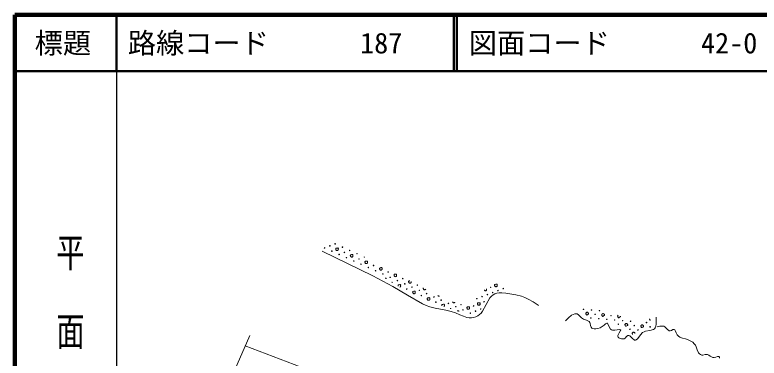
# Model space of a CAD drawing. Units: millimetres, scale not verified. Extents: x 66423 to 706423, y -2990 to 357010.
# Drawn here: x 66423 to 198236, y 296158 to 357010 of the extents above; entities that cross this region are included whole.
import ezdxf
from ezdxf.enums import TextEntityAlignment as Align

# ---------------------------------------------------------------- set-up
doc = ezdxf.new("R2010")
doc.units = ezdxf.units.MM
doc.header["$LTSCALE"] = 1000
for name, color, linetype, lineweight in [('M-TTL', 2, 'Continuous', 140), ('M-TTL-BAND', 7, 'Continuous', 25), ('M-TTL-LINE', 7, 'Continuous', 50), ('S-BGD', 1, 'Continuous', 13), ('S-BGD-HTXT', 6, 'Continuous', 13)]:
    doc.layers.add(name, color=color, linetype=linetype, lineweight=lineweight)
doc.layers.add('M-TTL-TXT', color=7, linetype='Continuous')
doc.styles.add('@ＭＳ ゴシック', font='')
doc.styles.add('ＭＳ ゴシック', font='')
doc.styles.get('@ＭＳ ゴシック').set_extended_font_data('@MS Gothic')
doc.styles.get('ＭＳ ゴシック').set_extended_font_data('MS Gothic')

msp = doc.modelspace()

# ---------------------------------------------------------------- linework, layer by layer
at = {"layer": 'M-TTL'}
for p, q in [((66423, 357010), (66423, -2990)), ((706423, 357010), (66423, 357010))]:
    msp.add_line(p, q, dxfattribs=at)
at = {"layer": 'M-TTL-BAND'}
msp.add_line((84423, 347010), (84423, -2990), dxfattribs=at)
at = {"layer": 'M-TTL-LINE'}
for p, q in [((84423, 357010), (84423, 347010)), ((144173, 357010), (144173, 347010)), ((144673, 357010), (144673, 347010)), ((66423, 347010), (706423, 347010))]:
    msp.add_line(p, q, dxfattribs=at)
at = {"layer": 'S-BGD'}
msp.add_line((142422, 305304), (142408, 305296), dxfattribs=at)
for points in [[(120860, 315134), (125338, 312940), (129826, 310735), (131603, 309819), (133357, 308847), (135956, 307303), (138592, 305807), (139249, 305498), (139924, 305247), (140846, 305020), (141790, 304850), (142746, 304676), (143705, 304441), (144478, 304166), (145242, 303829), (145850, 303572), (146468, 303376), (146861, 303309), (147266, 303301), (147649, 303357), (148037, 303477), (148397, 303649), (148731, 303877), (149023, 304155), (149273, 304477), (149883, 305647), (150567, 306824), (150835, 307121), (151137, 307366), (151440, 307538), (151770, 307655), (152192, 307732), (152648, 307752), (153367, 307699), (154104, 307583), (155170, 307379), (156174, 307128), (156768, 306913), (157353, 306637), (158241, 306116), (159120, 305530), (159154, 305507), (159187, 305484)], [(131995, 310334), (132018, 310339), (132074, 310348), (132111, 310336), (132147, 310314), (132171, 310275), (132166, 310230)], [(136548, 309487), (136516, 309470), (136463, 309446), (136385, 309440), (136329, 309450), (136286, 309469), (136231, 309527), (136197, 309587), (136178, 309645), (136158, 309706), (136164, 309759), (136187, 309812), (136253, 309856), (136370, 309874)], [(134315, 308914), (134309, 308933), (134289, 308994), (134295, 309047), (134318, 309100), (134384, 309144), (134501, 309162), (134599, 309182), (134655, 309191), (134692, 309179), (134728, 309157), (134752, 309118), (134742, 309036), (134739, 308977), (134741, 308931), (134750, 308887), (134743, 308842), (134735, 308816), (134710, 308791), (134679, 308775)], [(134679, 308775), (134647, 308758), (134603, 308738)], [(136611, 309748), (136608, 309689), (136610, 309643), (136619, 309599), (136612, 309554), (136604, 309528), (136579, 309503), (136548, 309487)], [(139129, 308330), (139097, 308313), (139044, 308289), (138966, 308283), (138910, 308293), (138867, 308312), (138812, 308370), (138778, 308430), (138759, 308488), (138739, 308549), (138745, 308602), (138759, 308634)], [(149968, 308469), (149961, 308413), (149957, 308354), (149960, 308308), (149969, 308264), (149961, 308219), (149954, 308193), (149929, 308168), (149898, 308152)], [(139193, 308397), (139185, 308371), (139160, 308346), (139129, 308330)], [(141625, 307132), (141547, 307126), (141491, 307136), (141448, 307155), (141393, 307213), (141359, 307273)], [(149898, 308152), (149866, 308135), (149813, 308111), (149735, 308105), (149679, 308115), (149636, 308134), (149580, 308192), (149567, 308215)], [(144291, 306016), (144259, 305999), (144206, 305975), (144128, 305969), (144072, 305979), (144029, 305998), (143974, 306056), (143940, 306116), (143925, 306162)], [(144344, 306054), (144322, 306032), (144291, 306016)], [(142069, 305409), (142052, 305462), (142032, 305523), (142038, 305576), (142061, 305629), (142126, 305674), (142244, 305691), (142342, 305711), (142398, 305720), (142435, 305708), (142471, 305686), (142495, 305647), (142485, 305565), (142482, 305506), (142484, 305460), (142493, 305416), (142486, 305371), (142478, 305345), (142453, 305320), (142422, 305304)], [(144736, 304521), (144825, 304534), (144923, 304554), (144979, 304563), (145016, 304551), (145052, 304529), (145076, 304490), (145066, 304411)], [(163944, 302766), (164489, 303302), (165022, 303746), (165305, 303917), (165578, 304016), (165784, 304033), (165983, 303989), (166238, 303830), (166500, 303590), (166803, 303306), (167148, 303066), (167677, 302885), (168122, 302670), (168228, 302497), (168290, 302271), (168352, 301915), (168465, 301617), (168596, 301481), (168775, 301387), (169029, 301335), (169318, 301339), (169687, 301411), (170077, 301551), (170452, 301747), (170787, 301991), (171047, 302226), (171271, 302357), (171362, 302335), (171444, 302245), (171640, 301795), (171922, 301309), (172090, 301197), (172294, 301138), (172690, 301122), (173103, 301167), (173464, 301214), (173694, 301194), (173729, 301144), (173705, 301052), (173430, 300638), (173190, 300157), (173192, 300021), (173256, 299888), (173403, 299747), (173616, 299635), (173874, 299567), (174139, 299560), (174329, 299603), (174496, 299703), (174760, 300005), (175005, 300197), (175151, 300178), (175314, 300088), (175758, 299682), (176191, 299364), (176340, 299359), (176482, 299413), (176707, 299606), (176938, 299894), (177248, 300306), (177599, 300672), (177852, 300835), (178137, 300944), (178892, 301076), (179533, 301245), (179693, 301374), (179818, 301554), (179923, 301839), (179982, 302188), (180003, 302792), (179982, 303445)], [(173665, 303598), (173668, 303584), (173663, 303526), (173617, 303463), (173512, 303407), (173426, 303356), (173376, 303328), (173337, 303328), (173296, 303336), (173260, 303366), (173243, 303446), (173226, 303503), (173208, 303546), (173185, 303584), (173178, 303628), (173176, 303656), (173191, 303687), (173215, 303713)], [(173215, 303713), (173240, 303740), (173276, 303775)], [(178971, 302859), (178934, 302866), (178897, 302896), (178880, 302976), (178864, 303033), (178846, 303076), (178823, 303114)], [(175835, 300355), (175827, 300393), (175810, 300449), (175792, 300492), (175769, 300530), (175761, 300575), (175760, 300603), (175775, 300634), (175799, 300660)], [(175799, 300660), (175823, 300686), (175866, 300727), (175937, 300758), (175993, 300767), (176041, 300764), (176112, 300728), (176163, 300682), (176200, 300634), (176240, 300583), (176252, 300530), (176250, 300503)], [(180192, 301730), (180651, 301817), (181097, 301843), (181336, 301802), (181555, 301703), (181932, 301318), (182318, 301008), (182495, 301012), (182699, 301084), (182971, 301205), (183201, 301245), (183305, 301177), (183388, 301039), (183529, 300637), (183726, 300260), (183931, 300054), (184174, 299896), (184662, 299701), (185191, 299557), (185688, 299396), (186164, 299179), (186478, 298971), (186754, 298714), (186958, 298448), (187116, 298142), (187285, 297620), (187511, 297122), (187678, 296924), (187880, 296775), (188062, 296711), (188255, 296707), (188681, 296791), (189104, 296814), (189353, 296704), (189588, 296532), (189815, 296371), (190055, 296272), (190293, 296260), (190552, 296311), (190864, 296425), (191127, 296460), (191201, 296342), (191237, 296153)]]:
    msp.add_lwpolyline(points, dxfattribs=at)
for points in [[(123644, 315272), (123611, 315255), (123558, 315231), (123480, 315225), (123424, 315234), (123381, 315254), (123326, 315311), (123293, 315372), (123273, 315430), (123253, 315491), (123259, 315544), (123282, 315597), (123348, 315641), (123465, 315659), (123563, 315679), (123619, 315688), (123656, 315676), (123692, 315654), (123716, 315614), (123706, 315533), (123703, 315474), (123705, 315428), (123714, 315384), (123707, 315339), (123699, 315313), (123674, 315288)], [(126225, 314115), (126192, 314098), (126139, 314074), (126061, 314068), (126005, 314077), (125962, 314097), (125907, 314154), (125873, 314215), (125854, 314273), (125834, 314334), (125840, 314387), (125863, 314440), (125929, 314484), (126046, 314502), (126144, 314522), (126200, 314531), (126237, 314519), (126273, 314497), (126297, 314457), (126287, 314376), (126284, 314317), (126286, 314271), (126295, 314227), (126288, 314182), (126280, 314156), (126255, 314131)], [(128806, 312958), (128773, 312941), (128720, 312917), (128642, 312911), (128586, 312921), (128543, 312940), (128488, 312997), (128454, 313058), (128435, 313116), (128415, 313177), (128421, 313230), (128444, 313283), (128510, 313327), (128627, 313345), (128725, 313365), (128781, 313374), (128818, 313362), (128854, 313340), (128878, 313300), (128868, 313219), (128865, 313160), (128867, 313114), (128876, 313070), (128869, 313025), (128861, 312999), (128836, 312974)], [(131387, 311801), (131354, 311784), (131301, 311760), (131223, 311754), (131167, 311764), (131124, 311783), (131069, 311841), (131035, 311901), (131016, 311959), (130996, 312020), (131002, 312073), (131025, 312126), (131091, 312170), (131208, 312188), (131306, 312208), (131362, 312217), (131399, 312205), (131435, 312183), (131459, 312143), (131449, 312062), (131446, 312003), (131448, 311957), (131457, 311913), (131450, 311868), (131442, 311842), (131417, 311817)], [(133967, 310644), (133935, 310627), (133882, 310603), (133804, 310597), (133748, 310607), (133705, 310626), (133650, 310684), (133616, 310744), (133597, 310802), (133577, 310863), (133583, 310916), (133606, 310969), (133672, 311013), (133789, 311031), (133887, 311051), (133943, 311060), (133980, 311048), (134016, 311026), (134040, 310986), (134030, 310905), (134027, 310846), (134029, 310800), (134038, 310756), (134031, 310711), (134023, 310685), (133998, 310660)], [(151767, 308864), (151735, 308847), (151682, 308823), (151604, 308817), (151548, 308827), (151504, 308846), (151449, 308904), (151416, 308964), (151397, 309022), (151376, 309083), (151383, 309136), (151406, 309189), (151471, 309233), (151589, 309251), (151687, 309271), (151743, 309280), (151780, 309268), (151815, 309246), (151840, 309207), (151830, 309125), (151826, 309066), (151829, 309020), (151838, 308976), (151830, 308931), (151823, 308905), (151798, 308880)], [(137260, 307618), (137228, 307601), (137175, 307577), (137097, 307571), (137041, 307581), (136998, 307600), (136943, 307658), (136909, 307718), (136890, 307776), (136870, 307837), (136876, 307890), (136899, 307943), (136965, 307987), (137082, 308005), (137180, 308025), (137236, 308034), (137273, 308022), (137309, 308000), (137333, 307961), (137323, 307879), (137320, 307820), (137322, 307774), (137331, 307730), (137324, 307685), (137316, 307659), (137291, 307634)], [(139841, 306461), (139809, 306444), (139756, 306420), (139678, 306414), (139622, 306424), (139579, 306443), (139524, 306501), (139490, 306561), (139471, 306619), (139451, 306680), (139457, 306733), (139480, 306786), (139545, 306830), (139663, 306848), (139761, 306868), (139817, 306877), (139854, 306865), (139890, 306843), (139914, 306804), (139904, 306722), (139901, 306663), (139903, 306617), (139912, 306573), (139905, 306528), (139897, 306502), (139872, 306477)], [(148741, 305571), (148709, 305554), (148656, 305530), (148578, 305524), (148522, 305534), (148479, 305553), (148423, 305611), (148390, 305671), (148371, 305729), (148350, 305790), (148357, 305843), (148380, 305896), (148445, 305941), (148563, 305958), (148661, 305978), (148717, 305987), (148754, 305975), (148789, 305953), (148814, 305914), (148804, 305832), (148800, 305773), (148803, 305727), (148812, 305683), (148804, 305638), (148797, 305612), (148772, 305587)], [(146872, 304859), (146840, 304842), (146787, 304818), (146709, 304812), (146653, 304822), (146610, 304841), (146555, 304899), (146521, 304959), (146502, 305017), (146481, 305078), (146488, 305131), (146511, 305184), (146576, 305229), (146694, 305246), (146792, 305266), (146848, 305275), (146885, 305263), (146921, 305241), (146945, 305202), (146935, 305120), (146931, 305061), (146934, 305015), (146943, 304971), (146935, 304926), (146928, 304900), (146903, 304875)], [(167578, 304183), (167602, 304210), (167645, 304250), (167716, 304282), (167772, 304291), (167820, 304287), (167891, 304251), (167942, 304205), (167979, 304157), (168019, 304106), (168031, 304053), (168026, 303996), (167979, 303932), (167874, 303877), (167789, 303825), (167739, 303798), (167700, 303798), (167659, 303806), (167623, 303835), (167606, 303916), (167589, 303972), (167571, 304015), (167548, 304054), (167540, 304098), (167539, 304126), (167554, 304157)], [(170396, 303948), (170421, 303975), (170463, 304015), (170535, 304047), (170591, 304056), (170638, 304052), (170709, 304016), (170761, 303970), (170798, 303922), (170838, 303871), (170850, 303819), (170845, 303761), (170798, 303697), (170693, 303642), (170607, 303590), (170557, 303563), (170518, 303563), (170478, 303571), (170441, 303601), (170424, 303681), (170408, 303738), (170390, 303780), (170367, 303819), (170359, 303863), (170358, 303891), (170373, 303922)], [(174507, 302186), (174532, 302213), (174574, 302253), (174645, 302285), (174701, 302294), (174749, 302290), (174820, 302254), (174871, 302209), (174909, 302160), (174948, 302109), (174960, 302057), (174955, 302000), (174909, 301936), (174804, 301881), (174718, 301829), (174668, 301802), (174629, 301801), (174588, 301809), (174552, 301839), (174535, 301919), (174518, 301976), (174500, 302019), (174477, 302057), (174470, 302102), (174468, 302129), (174483, 302161)], [(177325, 301951), (177350, 301978), (177392, 302019), (177464, 302050), (177520, 302059), (177567, 302055), (177638, 302019), (177690, 301974), (177727, 301925), (177767, 301874), (177779, 301822), (177774, 301765), (177727, 301701), (177622, 301646), (177536, 301594), (177487, 301567), (177448, 301566), (177407, 301575), (177370, 301604), (177353, 301684), (177337, 301741), (177319, 301784), (177296, 301822), (177288, 301867), (177287, 301894), (177302, 301926)]]:
    msp.add_lwpolyline(points, close=True, dxfattribs=at)
for centre in [(123144, 316408), (121275, 315696), (122209, 316052), (122565, 315117), (124434, 315829), (125725, 315251), (123856, 314539), (124790, 314895), (125146, 313960), (127015, 314672), (127371, 313738), (126437, 313382), (127727, 312803), (129952, 312581), (129018, 312225), (130308, 311646), (131599, 311068), (132533, 311424), (132889, 310489), (134180, 309911), (135114, 310267), (135470, 309332), (135826, 308398), (136761, 308754), (137695, 309110), (150689, 308709), (152914, 308487), (138051, 308175), (138407, 307241), (139342, 307597), (150110, 307419), (151045, 307775), (151979, 308131), (140632, 307018), (140988, 306084), (141922, 306440), (143213, 305861), (148241, 306707), (149176, 307063), (144503, 305283), (145438, 305639), (145794, 304704), (147663, 305416), (148019, 304482), (167134, 304804), (168544, 304686), (169953, 304569), (147084, 304126), (168426, 303277), (169190, 303923), (169835, 303160), (172008, 303688), (171245, 303042), (172654, 302925), (173300, 302161), (174063, 302807), (175473, 302690), (176119, 301927), (178291, 302455), (175355, 301281), (176765, 301163), (178937, 301692)]:
    msp.add_circle(centre, 49.8, dxfattribs=at)
for centre, start, end in [((128306, 314094), 132.2713, 352.27228), ((133245, 309555), 342.81086, 134.23514), ((149532, 306128), 42.74104, 269.33346), ((143569, 304927), 322.29454, 180.83592), ((148953, 304838), 36.9479, 275.1266)]:
    msp.add_arc(centre, 49.8, start, end, dxfattribs=at)
at = {"layer": 'S-BGD-HTXT'}
for p, q in [((88533, 255224), (108022, 300148)), ((107229, 298321), (159126, 278693))]:
    msp.add_line(p, q, dxfattribs=at)

# ---------------------------------------------------------------- texts
at = {"layer": 'M-TTL-BAND', "style": '@ＭＳ ゴシック', "width": 1.4}
msp.add_text('平  面  図', height=3666, rotation=270, dxfattribs=at).set_placement((76200, 283485), align=Align.MIDDLE_RIGHT)
at = {"layer": 'M-TTL-TXT', "style": 'ＭＳ ゴシック'}
msp.add_text('標題', height=3666, dxfattribs=at).set_placement((74923, 352010), align=Align.MIDDLE_CENTER)
for s, p in [('路線コード', (86423, 352010)), ('187', (127565, 352010)), ('図面コード', (146803, 352010)), ('42-0', (187944, 352010))]:
    msp.add_text(s, height=3666, dxfattribs=at).set_placement(p, align=Align.MIDDLE_LEFT)

doc.saveas('drawing.dxf')
